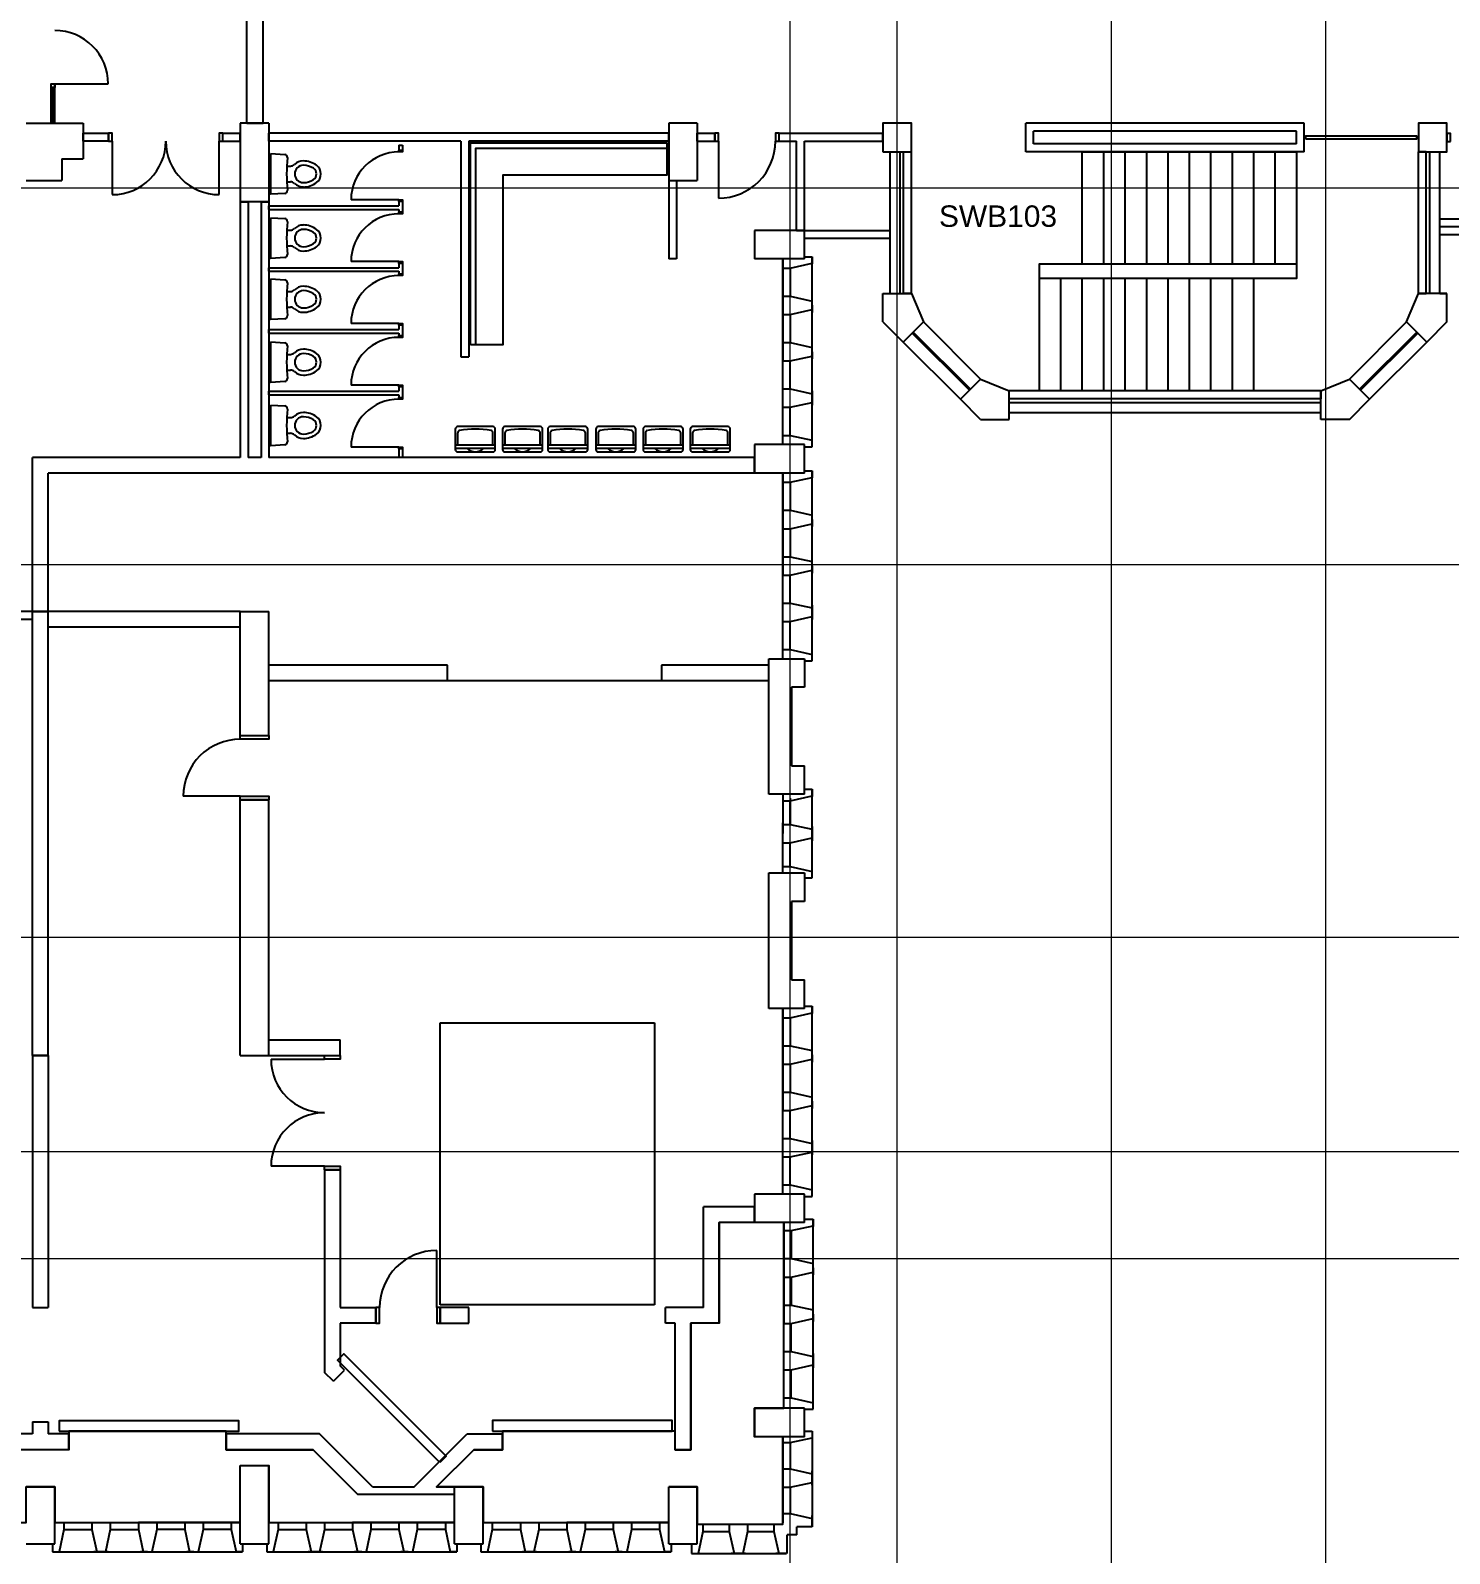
# Model space of a CAD drawing. Header units: millimetres. Extents: x -50633 to 80232, y -16408 to 66926.
# Drawn here: x 12328 to 32203, y -10059 to 11276 of the extents above; entities that cross this region are included whole.
import ezdxf

# ---------------------------------------------------------------- set-up
doc = ezdxf.new("R2010")
doc.units = ezdxf.units.MM
for name, color, linetype in [('BL', 8, 'Continuous'), ('Boundaries_and_building_grids', 140, 'Continuous'), ('DR', 8, 'Continuous'), ('RM', 4, 'Continuous'), ('SHOPFITTING', 4, 'Continuous'), ('TEXT', 2, 'Continuous'), ('WA_EXT', 7, 'Continuous'), ('WN', 4, 'Continuous')]:
    doc.layers.add(name, color=color, linetype=linetype)
doc.styles.add('arial', font='arial.ttf')

msp = doc.modelspace()

# ---------------------------------------------------------------- linework, layer by layer
at = {"layer": 'BL', "linetype": 'Continuous'}
for p, q in [((27357, 9576), (27357, 8001)), ((27657, 9576), (27657, 8001)), ((27957, 9576), (27957, 8001)), ((28257, 9576), (28257, 8001)), ((28557, 9576), (28557, 8001)), ((28857, 9576), (28857, 8001)), ((29157, 9576), (29157, 8001)), ((29457, 9576), (29457, 8001)), ((29757, 9576), (29757, 8001)), ((26457, 7801), (26457, 6226)), ((26757, 6226), (26757, 7801)), ((27057, 6226), (27057, 7801)), ((27357, 7801), (27357, 6226)), ((27657, 7801), (27657, 6226)), ((27957, 7801), (27957, 6226)), ((28257, 7801), (28257, 6226)), ((28557, 7801), (28557, 6226)), ((28857, 7801), (28857, 6226)), ((29157, 7801), (29157, 6226)), ((29457, 7801), (29457, 6226)), ((29457, 6226), (26457, 6226))]:
    msp.add_line(p, q, dxfattribs=at)
for points in [[(30192, 9751), (30192, 9801), (31742, 9801), (31742, 9751), (30192, 9751)], [(27057, 9576), (30057, 9576), (30057, 8001), (27057, 8001), (27057, 9576)], [(30057, 8001), (30057, 7801), (26457, 7801)], [(27057, 8001), (26457, 8001), (26457, 7801)]]:
    msp.add_lwpolyline(points, dxfattribs=at)
at = {"layer": 'Boundaries_and_building_grids', "color": 3, "linetype": 'Continuous', "lineweight": 0}
for p, direction in [((22968, 2284), (0, 1)), ((24468, 13773), (0, 1)), ((27468, 19213), (0, 1)), ((30468, 13773), (0, 1)), ((71168, 9073), (1, 0)), ((48001, 3797), (1, 0)), ((71168, -1427), (1, 0)), ((71168, -4427), (1, 0)), ((74165, -5927), (1, 0))]:
    msp.add_xline(p, direction, dxfattribs=at)
at = {"layer": 'DR', "linetype": 'Continuous'}
for p, q in [((12667, 10526), (13417, 10526)), ((13473, 9726), (13473, 8976)), ((14973, 8976), (14973, 9726)), ((21962, 9726), (21962, 8926)), ((17488, 8904), (16818, 8904)), ((17488, 8038), (16818, 8038)), ((17488, 7172), (16818, 7172)), ((17488, 6307), (16818, 6307)), ((17488, 5441), (16818, 5441)), ((15267, 548), (14467, 548)), ((15697, -3134), (16447, -3134)), ((16447, -4634), (15697, -4634)), ((18017, -6614), (18017, -5814))]:
    msp.add_line(p, q, dxfattribs=at)
for points in [[(12617, 10476), (12617, 10526), (12667, 10526), (12667, 10476), (12617, 10476)], [(13473, 9726), (13473, 9836), (13423, 9836), (13423, 9726), (13473, 9726)], [(15023, 9726), (15023, 9836), (14973, 9836), (14973, 9726), (15023, 9726)], [(21912, 9726), (21962, 9726), (21962, 9836), (21912, 9836), (21912, 9726)], [(22762, 9726), (22812, 9726), (22812, 9836), (22762, 9836), (22762, 9726)], [(32217, 9721), (32217, 9831), (32167, 9831), (32167, 9721), (32217, 9721)], [(17488, 9599), (17538, 9599), (17538, 9574), (17488, 9574), (17488, 9599)], [(17488, 8904), (17538, 8904), (17538, 8879), (17488, 8879), (17488, 8904)], [(17488, 8733), (17538, 8733), (17538, 8708), (17488, 8708), (17488, 8733)], [(17488, 8038), (17538, 8038), (17538, 8013), (17488, 8013), (17488, 8038)], [(17488, 7867), (17538, 7867), (17538, 7842), (17488, 7842), (17488, 7867)], [(17488, 7172), (17538, 7172), (17538, 7147), (17488, 7147), (17488, 7172)], [(17488, 7002), (17538, 7002), (17538, 6977), (17488, 6977), (17488, 7002)], [(17488, 6307), (17538, 6307), (17538, 6282), (17488, 6282), (17488, 6307)], [(17488, 6136), (17538, 6136), (17538, 6111), (17488, 6111), (17488, 6136)], [(17488, 5441), (17538, 5441), (17538, 5416), (17488, 5416), (17488, 5441)], [(15267, 1348), (15267, 1398), (15667, 1398), (15667, 1348), (15267, 1348)], [(15267, 498), (15267, 548), (15667, 548), (15667, 498), (15267, 498)], [(16447, -3084), (16667, -3084), (16667, -3134), (16447, -3134), (16447, -3084)], [(16447, -4634), (16667, -4634), (16667, -4684), (16447, -4684), (16447, -4634)], [(17217, -6614), (17167, -6614), (17167, -6834), (17217, -6834), (17217, -6614)], [(18067, -6614), (18017, -6614), (18017, -6834), (18067, -6834), (18067, -6614)]]:
    msp.add_lwpolyline(points, dxfattribs=at)
for centre, radius, start, end in [((12667, 10526), 750, 0, 90), ((13473, 9726), 750, 270, 0), ((14973, 9726), 750, 180, 270), ((21962, 9726), 800, 270, 0), ((17488, 8904), 670, 90, 180), ((17488, 8038), 670, 90, 180), ((17488, 7172), 670, 90, 180), ((17488, 6307), 670, 90, 180), ((17488, 5441), 670, 90, 180), ((15267, 548), 800, 90, 180), ((16447, -3134), 750, 180, 270), ((16447, -4634), 750, 90, 180), ((18017, -6614), 800, 90, 180)]:
    msp.add_arc(centre, radius, start, end, dxfattribs=at)
at = {"layer": 'RM'}
for points in [[(21267, -9124), (21667, -9124), (21667, -9649), (22867, -9649), (22867, -8424), (22467, -8424), (22467, -8024), (22881, -8024), (22881, -5424), (22817, -5424), (21972, -5424), (21972, -6834), (21577, -6834), (21577, -8604), (21357, -8604), (21357, -8344), (18939, -8344), (18939, -8604), (18536, -8604), (18016, -9124), (18267, -9124), (18667, -9124), (18667, -9624), (21267, -9624)], [(15267, -8824), (15667, -8824), (15667, -9624), (15691, -9624), (18267, -9624), (18267, -9234), (16915, -9234), (16285, -8604), (15067, -8604), (15067, -8346), (12867, -8346), (12867, -8604), (11655, -8604), (11022, -8970), (11022, -9234), (9667, -9234), (9667, -9624), (12267, -9624), (12267, -9124), (12667, -9124), (12667, -9624), (15267, -9624)]]:
    msp.add_lwpolyline(points, close=True, dxfattribs=at)
at = {"layer": 'SHOPFITTING', "linetype": 'Continuous'}
for p, q in [((15695, 9551), (15889, 9538)), ((15918, 9376), (15969, 9376)), ((15918, 9156), (15969, 9156)), ((15695, 8653), (15889, 8641)), ((15918, 8478), (15969, 8478)), ((15918, 8258), (15969, 8258)), ((15695, 7795), (15889, 7783)), ((15918, 7620), (15969, 7620)), ((15918, 7400), (15969, 7400)), ((15695, 6914), (15889, 6902)), ((15918, 6739), (15969, 6739)), ((15918, 6519), (15969, 6519)), ((15695, 6028), (15889, 6016)), ((15918, 5853), (15969, 5853)), ((15918, 5633), (15969, 5633)), ((18278, 5693), (18278, 5405)), ((18805, 5726), (18311, 5726)), ((18311, 5639), (18311, 5471)), ((18805, 5471), (18805, 5639)), ((18838, 5405), (18838, 5693)), ((18939, 5693), (18939, 5405)), ((19467, 5726), (18972, 5726)), ((18972, 5639), (18972, 5471)), ((19467, 5471), (19467, 5639)), ((19499, 5405), (19499, 5693)), ((19573, 5693), (19573, 5405)), ((20100, 5726), (19606, 5726)), ((19606, 5639), (19606, 5471)), ((20100, 5471), (20100, 5639)), ((20133, 5405), (20133, 5693)), ((20246, 5693), (20246, 5405)), ((20773, 5726), (20279, 5726)), ((20279, 5639), (20279, 5471)), ((20773, 5471), (20773, 5639)), ((20806, 5405), (20806, 5693)), ((20908, 5693), (20908, 5405)), ((21435, 5726), (20941, 5726)), ((20941, 5639), (20941, 5471)), ((21435, 5471), (21435, 5639)), ((21468, 5405), (21468, 5693)), ((21569, 5693), (21569, 5405)), ((22096, 5726), (21602, 5726)), ((21602, 5639), (21602, 5471)), ((22096, 5471), (22096, 5639)), ((22129, 5405), (22129, 5693)), ((18278, 5471), (18838, 5471)), ((18838, 5422), (18278, 5422)), ((18311, 5372), (18805, 5372)), ((18939, 5471), (19499, 5471)), ((19499, 5422), (18939, 5422)), ((18972, 5372), (19467, 5372)), ((19573, 5471), (20133, 5471)), ((20133, 5422), (19573, 5422)), ((19606, 5372), (20100, 5372)), ((20246, 5471), (20806, 5471)), ((20806, 5422), (20246, 5422)), ((20279, 5372), (20773, 5372)), ((20908, 5471), (21468, 5471)), ((21468, 5422), (20908, 5422)), ((20941, 5372), (21435, 5372)), ((21569, 5471), (22129, 5471)), ((22129, 5422), (21569, 5422)), ((21602, 5372), (22096, 5372))]:
    msp.add_line(p, q, dxfattribs=at)
for points in [[(18492, 6870), (18492, 9701), (21242, 9701), (21242, 9251), (18942, 9251), (18942, 6870), (18492, 6870)], [(18567, 6870), (18567, 9626), (21242, 9626)], [(15889, 8993), (15695, 8981), (15695, 9551)], [(15889, 8096), (15695, 8083), (15695, 8653)], [(15889, 7237), (15695, 7225), (15695, 7795)], [(15889, 6357), (15695, 6344), (15695, 6914)], [(15889, 5470), (15695, 5458), (15695, 6028)]]:
    msp.add_lwpolyline(points, dxfattribs=at)
for centre, radius, start, end in [((15886, 9498), 40, 354.6137, 86.3469), ((18353, 9266), 2437, 174.6098, 185.3901), ((15969, 9456), 80, 270, 313.6287), ((16150, 9266), 182, 90, 133.6303), ((16150, 9139), 309, 53.3733, 90), ((16150, 9266), 121, 90, 270), ((16150, 9129), 258, 56.6706, 90), ((16150, 9402), 258, 270, 303.3294), ((16240, 9266), 94.1, 0, 56.672), ((16240, 9266), 94.1, 303.3297, 0), ((16244, 9266), 151, 0, 53.3728), ((16244, 9266), 151, 306.6272, 0), ((15886, 9033), 40, 273.6536, 5.3933), ((15969, 9076), 80, 46.3713, 90), ((16150, 9266), 182, 226.3697, 270), ((16150, 9392), 309, 270, 306.6267), ((15886, 8601), 40, 354.6137, 86.3469), ((18353, 8368), 2437, 174.6098, 185.3901), ((16150, 8368), 182, 90, 133.6303), ((16150, 8242), 309, 53.3733, 90), ((15969, 8558), 80, 270, 313.6287), ((16150, 8368), 121, 90, 270), ((16150, 8232), 258, 56.6706, 90), ((16240, 8368), 94.1, 0, 56.672), ((16240, 8368), 94.1, 303.3297, 0), ((16244, 8368), 151, 0, 53.3728), ((16244, 8368), 151, 306.6272, 0), ((15886, 8136), 40, 273.6536, 5.3933), ((15969, 8178), 80, 46.3713, 90), ((16150, 8368), 182, 226.3697, 270), ((16150, 8505), 258, 270, 303.3294), ((16150, 8495), 309, 270, 306.6267), ((15886, 7743), 40, 354.6067, 86.3464), ((18353, 7510), 2437, 174.6099, 185.3902), ((16150, 7510), 182, 90, 133.6303), ((16150, 7383), 309, 53.3733, 90), ((15969, 7700), 80, 270, 313.6287), ((16150, 7510), 121, 90, 270), ((16150, 7373), 258, 56.6706, 90), ((16240, 7510), 94.1, 0, 56.6703), ((16240, 7510), 94.1, 303.328, 0), ((16244, 7510), 151, 0, 53.3728), ((16244, 7510), 151, 306.6261, 0), ((15886, 7277), 40, 273.6531, 5.3863), ((15969, 7320), 80, 46.3713, 90), ((16150, 7510), 182, 226.3697, 270), ((16150, 7647), 258, 270, 303.3294), ((16150, 7637), 309, 270, 306.6267), ((15886, 6862), 40, 354.6137, 86.3469), ((18353, 6629), 2437, 174.6098, 185.3901), ((15969, 6819), 80, 270, 313.6287), ((16150, 6629), 182, 90, 133.6303), ((16150, 6629), 121, 90, 270), ((16150, 6503), 309, 53.3733, 90), ((16150, 6493), 258, 56.6706, 90), ((16240, 6629), 94.1, 0, 56.672), ((16240, 6629), 94.1, 303.3297, 0), ((16244, 6629), 151, 0, 53.3728), ((16244, 6629), 151, 306.6272, 0), ((15969, 6439), 80, 46.3713, 90), ((16150, 6629), 182, 226.3697, 270), ((16150, 6766), 258, 270, 303.3294), ((16150, 6756), 309, 270, 306.6267), ((15886, 6397), 40, 273.6536, 5.3933), ((15886, 5976), 40, 354.6067, 86.3464), ((18353, 5743), 2437, 174.6099, 185.3902), ((15969, 5933), 80, 270, 313.6287), ((16150, 5743), 182, 90, 133.6303), ((16150, 5743), 121, 90, 270), ((16150, 5616), 309, 53.3733, 90), ((16150, 5606), 258, 56.6706, 90), ((16240, 5743), 94.1, 0, 56.6703), ((16244, 5743), 151, 0, 53.3728), ((15969, 5553), 80, 46.3725, 90), ((16150, 5743), 182, 226.3697, 270), ((16150, 5880), 258, 270, 303.3291), ((16150, 5870), 309, 270, 306.6269), ((16240, 5743), 94.1, 303.3272, 0), ((16244, 5743), 151, 306.6261, 0), ((18311, 5693), 32.9, 90, 180), ((18344, 5639), 32.9, 100.8411, 180), ((18558, 4521), 1171, 79.1582, 100.8419), ((18772, 5639), 32.9, 0, 79.1589), ((18805, 5693), 32.9, 0, 90), ((18972, 5693), 32.9, 90, 180), ((19005, 5639), 32.9, 100.8411, 180), ((19219, 4521), 1171, 79.1582, 100.8419), ((19434, 5639), 32.9, 0, 79.1589), ((19467, 5693), 32.9, 0, 90), ((19606, 5693), 32.9, 90, 180), ((19639, 5639), 32.9, 100.8411, 180), ((19853, 4521), 1171, 79.1582, 100.8419), ((20067, 5639), 32.9, 0, 79.1589), ((20100, 5693), 32.9, 0, 90), ((20279, 5693), 32.9, 90, 180), ((20312, 5639), 32.9, 100.8411, 180), ((20526, 4521), 1171, 79.1582, 100.8419), ((20740, 5639), 32.9, 0, 79.1589), ((20773, 5693), 32.9, 0, 90), ((20941, 5693), 32.9, 90, 180), ((20973, 5639), 32.9, 100.8411, 180), ((21188, 4521), 1171, 79.1582, 100.842), ((21402, 5639), 32.9, 0, 79.1589), ((21435, 5693), 32.9, 0, 90), ((21602, 5693), 32.9, 90, 180), ((21635, 5639), 32.9, 100.8411, 180), ((21849, 4521), 1171, 79.1582, 100.8419), ((22063, 5639), 32.9, 0, 79.1589), ((22096, 5693), 32.9, 0, 90), ((15886, 5510), 40, 273.6531, 5.3863), ((18311, 5405), 32.9, 180, 270), ((18558, 5532), 159, 223.6033, 316.3967), ((18805, 5405), 32.9, 270, 0), ((18972, 5405), 32.9, 180, 270), ((19219, 5532), 159, 223.6033, 316.3967), ((19467, 5405), 32.9, 270, 0), ((19606, 5405), 32.9, 180, 270), ((19853, 5532), 159, 223.6033, 316.3967), ((20100, 5405), 32.9, 270, 0), ((20279, 5405), 32.9, 180, 270), ((20526, 5532), 159, 223.6036, 316.3967), ((20773, 5405), 32.9, 270, 0), ((20941, 5405), 32.9, 180, 270), ((21188, 5532), 159, 223.6033, 316.3967), ((21435, 5405), 32.9, 270, 0), ((21602, 5405), 32.9, 180, 270), ((21849, 5532), 159, 223.6036, 316.3967), ((22096, 5405), 32.9, 270, 0)]:
    msp.add_arc(centre, radius, start, end, dxfattribs=at)
at = {"layer": 'WA_EXT', "linetype": 'Continuous'}
for p, q in [((15587, 9976), (15587, 12941)), ((15357, 9976), (15357, 12721)), ((12267, 9976), (13067, 9976)), ((13067, 9976), (13067, 9476)), ((13067, 9836), (13423, 9836)), ((13067, 9726), (13067, 9836)), ((13423, 9726), (13423, 9836)), ((15023, 9836), (15267, 9836)), ((15023, 9726), (15023, 9836)), ((15267, 9976), (15267, 8876)), ((15667, 9976), (15267, 9976)), ((15267, 9726), (15267, 9836)), ((15357, 9976), (15587, 9976)), ((15667, 9976), (15667, 8876)), ((21267, 9836), (15667, 9836)), ((15667, 9726), (15667, 9836)), ((21267, 9976), (21267, 9176)), ((21667, 9976), (21267, 9976)), ((21267, 9726), (21267, 9836)), ((21667, 9976), (21667, 9176)), ((21667, 9836), (21912, 9836)), ((21667, 9726), (21667, 9836)), ((21912, 9726), (21912, 9836)), ((22812, 9726), (22812, 9836)), ((22812, 9836), (24267, 9836)), ((24267, 9726), (24267, 9836)), ((26267, 9576), (26267, 9976)), ((30167, 9976), (26267, 9976)), ((30057, 9866), (26377, 9866)), ((26377, 9686), (26377, 9866)), ((30057, 9686), (30057, 9866)), ((30167, 9576), (30167, 9976)), ((13423, 9726), (13067, 9726)), ((15023, 9726), (15267, 9726)), ((18357, 9726), (15667, 9726)), ((17488, 9671), (17488, 9599)), ((17488, 9671), (17538, 9671)), ((17538, 9671), (17538, 9599)), ((18357, 9726), (18357, 6705)), ((21267, 9726), (18467, 9726)), ((18467, 9726), (18467, 6705)), ((21667, 9726), (21912, 9726)), ((22812, 9726), (23057, 9726)), ((23057, 8476), (23057, 9726)), ((23167, 8366), (23167, 9726)), ((23167, 9726), (24267, 9726)), ((30057, 9686), (26377, 9686)), ((12767, 9476), (13067, 9476)), ((12767, 9476), (12767, 9176)), ((17488, 9599), (17538, 9599)), ((24367, 7593), (24367, 9576)), ((24507, 7593), (24507, 9576)), ((24557, 7593), (24557, 9576)), ((24557, 9576), (24667, 9576)), ((24667, 7593), (24667, 9576)), ((30167, 9576), (26267, 9576)), ((31877, 9576), (31767, 9576)), ((31767, 7593), (31767, 9576)), ((31877, 7593), (31877, 9576)), ((31927, 7593), (31927, 9576)), ((32067, 7593), (32067, 9576)), ((12267, 9176), (12767, 9176)), ((21267, 9176), (21667, 9176)), ((21267, 9176), (21267, 8076)), ((21267, 9176), (21377, 9176)), ((21377, 9176), (21377, 8076)), ((15667, 8876), (15267, 8876)), ((15267, 8876), (15377, 8876)), ((15267, 8876), (15267, 5296)), ((15377, 8876), (15377, 5296)), ((15557, 8876), (15667, 8876)), ((15557, 8876), (15557, 5296)), ((15667, 8876), (15667, 5296)), ((15667, 8819), (17488, 8819)), ((15667, 8769), (15667, 8819)), ((15667, 8769), (17488, 8769)), ((17538, 8879), (17488, 8879)), ((17488, 8879), (17488, 8819)), ((17488, 8879), (17488, 8819)), ((17488, 8769), (17488, 8733)), ((17538, 8879), (17538, 8769)), ((17538, 8879), (17538, 8733)), ((17488, 8733), (17538, 8733)), ((32067, 8639), (33857, 8639)), ((32067, 8419), (32067, 8639)), ((22467, 8476), (22467, 8076)), ((23167, 8476), (22467, 8476)), ((23057, 8476), (24367, 8476)), ((23167, 8076), (23167, 8476)), ((23167, 8366), (24367, 8366)), ((24367, 8366), (24367, 8476)), ((32067, 8529), (33857, 8529)), ((32067, 8419), (33067, 8419)), ((15667, 7953), (17488, 7953)), ((15667, 7903), (15667, 7953)), ((15667, 7903), (17488, 7903)), ((17488, 8013), (17488, 7953)), ((17538, 8013), (17488, 8013)), ((17488, 8013), (17488, 7953)), ((17488, 7903), (17488, 7867)), ((17538, 8013), (17538, 7903)), ((17538, 8013), (17538, 7867)), ((21377, 8076), (21267, 8076)), ((23167, 8076), (22467, 8076)), ((17488, 7867), (17538, 7867)), ((24267, 7193), (24267, 7593)), ((24267, 7593), (24667, 7593)), ((24667, 7593), (24557, 7593)), ((24667, 7593), (24833, 7193)), ((31602, 7193), (31767, 7593)), ((32167, 7593), (31767, 7593)), ((31767, 7593), (31877, 7593)), ((32067, 7593), (32167, 7593)), ((32167, 7193), (32167, 7593)), ((15667, 7037), (15667, 7087)), ((15667, 7087), (17488, 7087)), ((17488, 7147), (17488, 7087)), ((17488, 7147), (17488, 7087)), ((17538, 7147), (17488, 7147)), ((17538, 7147), (17538, 7002)), ((17538, 7147), (17538, 7037)), ((24267, 7193), (24550, 6910)), ((24550, 6910), (24833, 7193)), ((31884, 6910), (31602, 7193)), ((32167, 7193), (31884, 6910)), ((15667, 7037), (17488, 7037)), ((17488, 7037), (17488, 7002)), ((17488, 7002), (17538, 7002)), ((18357, 6705), (18467, 6705)), ((15667, 6222), (17488, 6222)), ((15667, 6172), (15667, 6222)), ((17488, 6282), (17488, 6222)), ((17488, 6282), (17488, 6222)), ((17538, 6282), (17488, 6282)), ((17538, 6282), (17538, 6172)), ((17538, 6282), (17538, 6136)), ((25352, 6109), (25634, 6391)), ((25634, 6391), (26034, 6226)), ((26034, 5826), (26034, 6226)), ((26034, 6116), (26034, 6226)), ((30400, 6226), (26034, 6226)), ((30400, 6226), (30800, 6391)), ((30400, 5826), (30400, 6226)), ((30400, 6226), (30400, 6116)), ((31083, 6109), (30800, 6391)), ((15667, 6172), (17488, 6172)), ((17488, 6172), (17488, 6136)), ((17488, 6136), (17538, 6136)), ((25634, 5826), (25352, 6109)), ((30400, 6116), (26034, 6116)), ((26034, 6066), (30400, 6066)), ((30800, 5826), (31083, 6109)), ((25634, 5826), (26034, 5826)), ((26034, 5926), (30400, 5926)), ((30800, 5826), (30400, 5826)), ((17488, 5416), (17488, 5296)), ((17488, 5416), (17488, 5356)), ((17538, 5416), (17488, 5416)), ((17538, 5416), (17538, 5296)), ((17538, 5416), (17538, 5306)), ((22467, 5476), (22467, 5076)), ((23167, 5476), (22467, 5476)), ((23167, 5076), (23167, 5476)), ((12357, 3026), (12357, 5296)), ((15267, 5296), (12357, 5296)), ((15557, 5296), (15377, 5296)), ((22467, 5296), (15667, 5296)), ((17538, 5296), (17488, 5296)), ((22467, 5076), (22467, 5296)), ((12577, 2916), (12577, 5076)), ((22467, 5076), (12577, 5076)), ((23167, 5076), (22467, 5076)), ((12577, 3136), (9667, 3136)), ((12357, 3026), (9667, 3026)), ((12357, 3136), (12577, 3136)), ((12357, -3084), (12357, 3136)), ((15267, 3136), (12577, 3136)), ((12577, -3084), (12577, 3136)), ((15267, 2916), (15267, 3136)), ((15267, 3136), (15667, 3136)), ((15267, 1398), (15267, 3136)), ((15667, 1398), (15667, 3136)), ((15267, 2916), (12577, 2916)), ((18167, 2386), (15667, 2386)), ((15667, 2166), (15667, 2386)), ((18167, 2166), (18167, 2386)), ((22667, 2386), (21167, 2386)), ((21167, 2386), (21167, 2166)), ((22667, 576), (22667, 2476)), ((22667, 2476), (23167, 2476)), ((22667, 2166), (22667, 2386)), ((23167, 2476), (23167, 2076)), ((18167, 2166), (15667, 2166)), ((21167, 2166), (18167, 2166)), ((22667, 2166), (21167, 2166)), ((22987, 2076), (22987, 976)), ((23167, 2076), (22987, 2076)), ((15267, 1398), (15667, 1398)), ((22987, 976), (23167, 976)), ((23167, 576), (23167, 976)), ((15267, -3084), (15267, 498)), ((15267, 498), (15667, 498)), ((15667, -3084), (15667, 498)), ((23167, 576), (22667, 576)), ((22667, -2424), (22667, -524)), ((22667, -524), (23167, -524)), ((23167, -524), (23167, -924)), ((23167, -924), (22987, -924)), ((22987, -924), (22987, -2024)), ((22987, -2024), (23167, -2024)), ((23167, -2424), (23167, -2024)), ((23167, -2424), (22667, -2424)), ((18067, -2624), (21067, -2624)), ((18067, -6574), (18067, -2624)), ((21067, -2624), (21067, -6574)), ((15667, -3084), (15667, -2864)), ((15667, -2864), (16667, -2864)), ((16667, -3084), (16667, -2864)), ((12357, -3084), (12577, -3084)), ((12357, -3084), (12357, -6614)), ((12577, -3084), (12357, -3084)), ((12577, -3084), (12577, -6614)), ((15267, -3084), (15667, -3084)), ((15667, -3084), (16667, -3084)), ((16447, -4684), (16447, -7522)), ((16447, -4684), (16667, -4684)), ((16667, -4684), (16667, -6614)), ((23167, -5024), (22467, -5024)), ((22467, -5024), (22467, -5424)), ((23167, -5424), (23167, -5024)), ((22467, -5204), (21752, -5204)), ((21752, -6614), (21752, -5204)), ((22467, -5424), (22467, -5204)), ((22467, -5424), (21972, -5424)), ((21972, -6834), (21972, -5424)), ((23167, -5424), (22467, -5424)), ((12357, -6614), (12577, -6614)), ((21067, -6574), (18067, -6574)), ((16667, -6614), (17167, -6614)), ((17167, -6834), (17167, -6614)), ((18067, -6614), (18067, -6834)), ((18467, -6614), (18067, -6614)), ((18467, -6834), (18467, -6614)), ((21752, -6614), (21223, -6614)), ((21223, -6834), (21223, -6614)), ((16667, -6834), (16667, -7431)), ((17167, -6834), (16667, -6834)), ((18067, -6834), (18467, -6834)), ((21357, -6834), (21223, -6834)), ((21357, -8604), (21357, -6834)), ((21577, -8604), (21577, -6834)), ((21972, -6834), (21577, -6834)), ((16727, -7491), (16667, -7431)), ((16572, -7646), (16447, -7522)), ((16572, -7646), (16727, -7491)), ((22467, -8024), (22467, -8424)), ((23167, -8024), (22467, -8024)), ((23167, -8424), (23167, -8024)), ((12357, -8214), (12357, -8384)), ((12357, -8214), (12577, -8214)), ((12577, -8214), (12577, -8384)), ((12357, -8384), (11596, -8384)), ((12867, -8384), (12577, -8384)), ((12867, -8604), (12867, -8384)), ((15067, -8384), (15067, -8604)), ((16377, -8384), (15067, -8384)), ((17117, -9124), (16377, -8384)), ((17704, -9124), (18444, -8384)), ((18444, -8384), (18939, -8384)), ((18939, -8604), (18939, -8384)), ((23167, -8424), (22467, -8424)), ((12867, -8604), (11655, -8604)), ((15067, -8604), (16285, -8604)), ((16915, -9234), (16285, -8604)), ((18016, -9124), (18536, -8604)), ((18536, -8604), (18939, -8604)), ((21357, -8604), (21577, -8604)), ((15267, -9924), (15267, -8824)), ((15267, -8824), (15667, -8824)), ((15667, -9924), (15667, -8824)), ((12667, -9124), (12267, -9124)), ((12667, -9924), (12667, -9124)), ((17117, -9124), (17704, -9124)), ((18267, -9124), (18016, -9124)), ((18267, -9924), (18267, -9124)), ((18667, -9124), (18267, -9124)), ((18267, -9234), (18267, -9124)), ((18667, -9924), (18667, -9124)), ((21267, -9924), (21267, -9124)), ((21667, -9124), (21267, -9124)), ((21667, -9924), (21667, -9124)), ((18267, -9234), (16915, -9234)), ((12267, -9924), (12667, -9924)), ((15267, -9924), (15667, -9924)), ((18267, -9924), (18667, -9924)), ((21267, -9924), (21667, -9924))]:
    msp.add_line(p, q, dxfattribs=at)
for points in [[(24267, 9576), (24667, 9576), (24667, 9976), (24267, 9976), (24267, 9576)], [(31767, 9576), (32167, 9576), (32167, 9976), (31767, 9976), (31767, 9576)], [(18060, -8784), (16628, -7352), (16719, -7262), (18150, -8694), (18060, -8784)], [(12728, -8346), (15244, -8346), (15244, -8198), (12728, -8198), (12728, -8346)], [(18798, -8344), (21314, -8344), (21314, -8196), (18798, -8196), (18798, -8344)]]:
    msp.add_lwpolyline(points, dxfattribs=at)
at = {"layer": 'WN', "linetype": 'Continuous'}
for p, q in [((12617, 9976), (12617, 10476)), ((12642, 9976), (12642, 10476)), ((12667, 9976), (12667, 10526)), ((22867, 6776), (22867, 8076)), ((22867, 8076), (22867, 7947)), ((22867, 8076), (22867, 6776)), ((22867, 7947), (22967, 7947)), ((22967, 7947), (23277, 8015)), ((22967, 7947), (22967, 7554)), ((23167, 8107), (23277, 8107)), ((23277, 5536), (23277, 8107)), ((23277, 8107), (23277, 8007)), ((22867, 7554), (22867, 7297)), ((22867, 7554), (22967, 7554)), ((22967, 7554), (23277, 7486)), ((23277, 7326), (23277, 7526)), ((22867, 7297), (22967, 7297)), ((22967, 7297), (23277, 7365)), ((22967, 7297), (22967, 6904)), ((23277, 7426), (23277, 7326)), ((24691, 7051), (25493, 6250)), ((31743, 7051), (30941, 6250)), ((22867, 6904), (22967, 6904)), ((22867, 6904), (22967, 6904)), ((22867, 6904), (22867, 6647)), ((22867, 6647), (22867, 6904)), ((22967, 6904), (23277, 6836)), ((22967, 6904), (23277, 6836)), ((23277, 6776), (23277, 6876)), ((23277, 6776), (23277, 6876)), ((25479, 6236), (24677, 7037)), ((30956, 6236), (31757, 7037)), ((22867, 5476), (22867, 6776)), ((22867, 6647), (22967, 6647)), ((22867, 6647), (22967, 6647)), ((22967, 6647), (23277, 6715)), ((22967, 6647), (23277, 6715)), ((22967, 6254), (22967, 6647)), ((23277, 6776), (23277, 6676)), ((23277, 6776), (23277, 6676)), ((22867, 5997), (22867, 6254)), ((22867, 6254), (22967, 6254)), ((22967, 6254), (23277, 6186)), ((23277, 6126), (23277, 6226)), ((23277, 6226), (23277, 6026)), ((25507, 6264), (25634, 6391)), ((30927, 6264), (30800, 6391)), ((22867, 5997), (22967, 5997)), ((22967, 5997), (23277, 6065)), ((22967, 5604), (22967, 5997)), ((22867, 5476), (22867, 5604)), ((22867, 5604), (22967, 5604)), ((22967, 5604), (23277, 5536)), ((23167, 5444), (23277, 5444)), ((23277, 5444), (23277, 5544)), ((22867, 5076), (22867, 4947)), ((22867, 3776), (22867, 5076)), ((22867, 5076), (22867, 3776)), ((22867, 4947), (22967, 4947)), ((22967, 4947), (23277, 5015)), ((22967, 4947), (22967, 4554)), ((23167, 5107), (23277, 5107)), ((23277, 2536), (23277, 5107)), ((23277, 5107), (23277, 5007)), ((22867, 4554), (22967, 4554)), ((22867, 4554), (22867, 4297)), ((22967, 4554), (23277, 4486)), ((23277, 4326), (23277, 4526)), ((22867, 4297), (22967, 4297)), ((22967, 4297), (23277, 4365)), ((22967, 4297), (22967, 3904)), ((23277, 4426), (23277, 4326)), ((22867, 3904), (22867, 3647)), ((22867, 3904), (22967, 3904)), ((22867, 3647), (22867, 3904)), ((22867, 3904), (22967, 3904)), ((22967, 3904), (23277, 3836)), ((22967, 3904), (23277, 3836)), ((23277, 3776), (23277, 3876)), ((23277, 3776), (23277, 3876)), ((22867, 2476), (22867, 3776)), ((22867, 3647), (22967, 3647)), ((22867, 3647), (22967, 3647)), ((22967, 3647), (23277, 3715)), ((22967, 3647), (23277, 3715)), ((22967, 3254), (22967, 3647)), ((23277, 3776), (23277, 3676)), ((23277, 3776), (23277, 3676)), ((22867, 2997), (22867, 3254)), ((22867, 3254), (22967, 3254)), ((22967, 3254), (23277, 3186)), ((23277, 3126), (23277, 3226)), ((23277, 3226), (23277, 3026)), ((22867, 2997), (22967, 2997)), ((22967, 2997), (23277, 3065)), ((22967, 2604), (22967, 2997)), ((22867, 2476), (22867, 2604)), ((22867, 2604), (22967, 2604)), ((22967, 2604), (23277, 2536)), ((23167, 2444), (23277, 2444)), ((23277, 2444), (23277, 2544)), ((23167, 647), (23277, 647)), ((23277, -595), (23277, 647)), ((23277, 647), (23277, 547)), ((22867, 576), (22867, 26)), ((22867, 487), (22967, 487)), ((22967, 487), (23277, 555)), ((22967, 522), (22967, 154)), ((22967, 154), (22967, 487)), ((22867, 26), (22867, 176)), ((22867, 26), (22867, 154)), ((22867, 154), (22967, 154)), ((22867, -524), (22867, 26)), ((22967, 154), (23277, 86)), ((23277, 26), (23277, 126)), ((23277, 126), (23277, -74)), ((22867, -103), (22967, -103)), ((22967, -103), (23277, -35)), ((22967, -435), (22967, -103)), ((22867, -435), (22967, -435)), ((22967, -435), (23277, -504)), ((23167, -595), (23277, -595)), ((23277, -595), (23277, -495)), ((22867, -2424), (22867, -3724)), ((22867, -3724), (22867, -2424)), ((22867, -2424), (22867, -2553)), ((22867, -2553), (22967, -2553)), ((22967, -2553), (23277, -2485)), ((22967, -2553), (22967, -2946)), ((23167, -2393), (23277, -2393)), ((23277, -2393), (23277, -2493)), ((23277, -4964), (23277, -2393)), ((22867, -2946), (22867, -3203)), ((22867, -2946), (22967, -2946)), ((22967, -2946), (23277, -3014)), ((23277, -3174), (23277, -2974)), ((22967, -3203), (23277, -3135)), ((23277, -3074), (23277, -3174)), ((22867, -3203), (22967, -3203)), ((22967, -3203), (22967, -3596)), ((22867, -3596), (22967, -3596)), ((22867, -3596), (22867, -3853)), ((22867, -3853), (22867, -3596)), ((22867, -3596), (22967, -3596)), ((22967, -3596), (23277, -3664)), ((22967, -3596), (23277, -3664)), ((23277, -3724), (23277, -3624)), ((23277, -3724), (23277, -3624)), ((22867, -5024), (22867, -3724)), ((22967, -3853), (23277, -3785)), ((22967, -3853), (23277, -3785)), ((23277, -3724), (23277, -3824)), ((23277, -3724), (23277, -3824)), ((22867, -3853), (22967, -3853)), ((22867, -3853), (22967, -3853)), ((22967, -4246), (22967, -3853)), ((22867, -4503), (22867, -4246)), ((22867, -4246), (22967, -4246)), ((22967, -4246), (23277, -4314)), ((22967, -4503), (23277, -4435)), ((23277, -4274), (23277, -4474)), ((23277, -4374), (23277, -4274)), ((22867, -4503), (22967, -4503)), ((22967, -4896), (22967, -4503)), ((22867, -5024), (22867, -4896)), ((22867, -4896), (22967, -4896)), ((22967, -4896), (23277, -4964)), ((23167, -5056), (23277, -5056)), ((23277, -5056), (23277, -4956)), ((22881, -6707), (22881, -5407)), ((22881, -5407), (22881, -6707)), ((22881, -5407), (22881, -5536)), ((22881, -5536), (22981, -5536)), ((22981, -5536), (23291, -5467)), ((22981, -5536), (22981, -5928)), ((23181, -5376), (23291, -5376)), ((23291, -7947), (23291, -5376)), ((23291, -5376), (23291, -5476)), ((22881, -5928), (22981, -5928)), ((22881, -5928), (22881, -6186)), ((22981, -5928), (23291, -5997)), ((23291, -6157), (23291, -5957)), ((22881, -6186), (22981, -6186)), ((22981, -6186), (23291, -6117)), ((22981, -6186), (22981, -6578)), ((23291, -6057), (23291, -6157)), ((22881, -6578), (22981, -6578)), ((22881, -6578), (22881, -6836)), ((22881, -6836), (22881, -6578)), ((22881, -6578), (22981, -6578)), ((22981, -6578), (23291, -6647)), ((22981, -6578), (23291, -6647)), ((23291, -6707), (23291, -6607)), ((23291, -6707), (23291, -6607)), ((22881, -8007), (22881, -6707)), ((22981, -6836), (23291, -6767)), ((22981, -6836), (23291, -6767)), ((23291, -6707), (23291, -6807)), ((23291, -6707), (23291, -6807)), ((22881, -6836), (22981, -6836)), ((22881, -6836), (22981, -6836)), ((22981, -7228), (22981, -6836)), ((22881, -7486), (22881, -7228)), ((22881, -7228), (22981, -7228)), ((22981, -7228), (23291, -7297)), ((22981, -7486), (23291, -7417)), ((23291, -7357), (23291, -7257)), ((23291, -7257), (23291, -7457)), ((22881, -7486), (22981, -7486)), ((22981, -7878), (22981, -7486)), ((22881, -8007), (22881, -7878)), ((22881, -7878), (22981, -7878)), ((22981, -7878), (23291, -7947)), ((23181, -8038), (23291, -8038)), ((23291, -8038), (23291, -7938)), ((22867, -8424), (22867, -9002)), ((22867, -8505), (22967, -8505)), ((22967, -8505), (23277, -8437)), ((22967, -8505), (22967, -8873)), ((23167, -8345), (23277, -8345)), ((23277, -8345), (23277, -9627)), ((23277, -8345), (23277, -8445)), ((22867, -8873), (22967, -8873)), ((22967, -8873), (23277, -8941)), ((23277, -9102), (23277, -8902)), ((22867, -9002), (22867, -9627)), ((22867, -9002), (22867, -9152)), ((22867, -9130), (22967, -9130)), ((22967, -9130), (23277, -9062)), ((22967, -9130), (22967, -9498)), ((23277, -9002), (23277, -9102)), ((22867, -9498), (22967, -9498)), ((22867, -9649), (22867, -9599)), ((22967, -9498), (23277, -9566)), ((23277, -9627), (23277, -9527)), ((12667, -9624), (12796, -9624)), ((12667, -9624), (13967, -9624)), ((12796, -9724), (12728, -10034)), ((12796, -9624), (12796, -9724)), ((12796, -9724), (13189, -9724)), ((13189, -9624), (13189, -9724)), ((13189, -9624), (13446, -9624)), ((13189, -9724), (13257, -10034)), ((13446, -9724), (13378, -10034)), ((13446, -9624), (13446, -9724)), ((13446, -9724), (13839, -9724)), ((13839, -9624), (14096, -9624)), ((13839, -9624), (13839, -9724)), ((14096, -9624), (13839, -9624)), ((13839, -9624), (13839, -9724)), ((13839, -9724), (13907, -10034)), ((13839, -9724), (13907, -10034)), ((13967, -9624), (15267, -9624)), ((15267, -9624), (13967, -9624)), ((14096, -9724), (14028, -10034)), ((14096, -9724), (14028, -10034)), ((14096, -9624), (14096, -9724)), ((14096, -9624), (14096, -9724)), ((14489, -9724), (14096, -9724)), ((14489, -9624), (14489, -9724)), ((14746, -9624), (14489, -9624)), ((14489, -9724), (14557, -10034)), ((14746, -9724), (14678, -10034)), ((14746, -9624), (14746, -9724)), ((15139, -9724), (14746, -9724)), ((15267, -9624), (15139, -9624)), ((15139, -9624), (15139, -9724)), ((15139, -9724), (15207, -10034)), ((15667, -9624), (16967, -9624)), ((15667, -9624), (15796, -9624)), ((15796, -9724), (15728, -10034)), ((15796, -9624), (15796, -9724)), ((15796, -9724), (16189, -9724)), ((16189, -9624), (16189, -9724)), ((16189, -9624), (16446, -9624)), ((16189, -9724), (16257, -10034)), ((16446, -9724), (16378, -10034)), ((16446, -9624), (16446, -9724)), ((16446, -9724), (16839, -9724)), ((16839, -9624), (16839, -9724)), ((16839, -9624), (17096, -9624)), ((16839, -9624), (16839, -9724)), ((17096, -9624), (16839, -9624)), ((16839, -9724), (16907, -10034)), ((16839, -9724), (16907, -10034)), ((16967, -9624), (18267, -9624)), ((18267, -9624), (16967, -9624)), ((17096, -9724), (17028, -10034)), ((17096, -9724), (17028, -10034)), ((17096, -9624), (17096, -9724)), ((17096, -9624), (17096, -9724)), ((17489, -9724), (17096, -9724)), ((17489, -9624), (17489, -9724)), ((17746, -9624), (17489, -9624)), ((17489, -9724), (17557, -10034)), ((17746, -9724), (17678, -10034)), ((17746, -9624), (17746, -9724)), ((18139, -9724), (17746, -9724)), ((18139, -9624), (18139, -9724)), ((18267, -9624), (18139, -9624)), ((18139, -9724), (18207, -10034)), ((18667, -9624), (19967, -9624)), ((18667, -9624), (18796, -9624)), ((18796, -9724), (18728, -10034)), ((18796, -9624), (18796, -9724)), ((18796, -9724), (19189, -9724)), ((19189, -9624), (19189, -9724)), ((19189, -9624), (19446, -9624)), ((19189, -9724), (19257, -10034)), ((19446, -9724), (19378, -10034)), ((19446, -9624), (19446, -9724)), ((19446, -9724), (19839, -9724)), ((19839, -9624), (19839, -9724)), ((19839, -9624), (20096, -9624)), ((19839, -9624), (19839, -9724)), ((20096, -9624), (19839, -9624)), ((19839, -9724), (19907, -10034)), ((19839, -9724), (19907, -10034)), ((21267, -9624), (19967, -9624)), ((19967, -9624), (21267, -9624)), ((20096, -9724), (20028, -10034)), ((20096, -9724), (20028, -10034)), ((20096, -9624), (20096, -9724)), ((20096, -9624), (20096, -9724)), ((20489, -9724), (20096, -9724)), ((20489, -9624), (20489, -9724)), ((20746, -9624), (20489, -9624)), ((20489, -9724), (20557, -10034)), ((20746, -9724), (20678, -10034)), ((20746, -9624), (20746, -9724)), ((21139, -9724), (20746, -9724)), ((21139, -9624), (21139, -9724)), ((21267, -9624), (21139, -9624)), ((21139, -9724), (21207, -10034)), ((21667, -9649), (22242, -9649)), ((21746, -9749), (21678, -10059)), ((21746, -9649), (21746, -9749)), ((21746, -9749), (22114, -9749)), ((22114, -9649), (22114, -9749)), ((22114, -9749), (22182, -10059)), ((22242, -9649), (22392, -9649)), ((22242, -9649), (22867, -9649)), ((22371, -9749), (22303, -10059)), ((22371, -9649), (22371, -9749)), ((22371, -9749), (22739, -9749)), ((22739, -9649), (22739, -9749)), ((22739, -9749), (22807, -10059)), ((22928, -10059), (22928, -9799)), ((23060, -9799), (22928, -9799)), ((23060, -9799), (23060, -9687)), ((23277, -9687), (23060, -9687)), ((23277, -9687), (23277, -9627)), ((23277, -9627), (23277, -9687)), ((12636, -9924), (12636, -10034)), ((15299, -9924), (15299, -10034)), ((15636, -9924), (15636, -10034)), ((18299, -9924), (18299, -10034)), ((18636, -9924), (18636, -10034)), ((21299, -9924), (21299, -10034)), ((21586, -9924), (21586, -10059)), ((12636, -10034), (12736, -10034)), ((12728, -10034), (15299, -10034)), ((13417, -10034), (13217, -10034)), ((13317, -10034), (13417, -10034)), ((13967, -10034), (13867, -10034)), ((13967, -10034), (13867, -10034)), ((13967, -10034), (14067, -10034)), ((13967, -10034), (14067, -10034)), ((14617, -10034), (14517, -10034)), ((14517, -10034), (14717, -10034)), ((15299, -10034), (15199, -10034)), ((15636, -10034), (15736, -10034)), ((15728, -10034), (18299, -10034)), ((16417, -10034), (16217, -10034)), ((16317, -10034), (16417, -10034)), ((16967, -10034), (16867, -10034)), ((16967, -10034), (16867, -10034)), ((16967, -10034), (17067, -10034)), ((16967, -10034), (17067, -10034)), ((17517, -10034), (17717, -10034)), ((17617, -10034), (17517, -10034)), ((18299, -10034), (18199, -10034)), ((18636, -10034), (18736, -10034)), ((18728, -10034), (21299, -10034)), ((19417, -10034), (19217, -10034)), ((19317, -10034), (19417, -10034)), ((19967, -10034), (19867, -10034)), ((19967, -10034), (19867, -10034)), ((19967, -10034), (20067, -10034)), ((19967, -10034), (20067, -10034)), ((20617, -10034), (20517, -10034)), ((20517, -10034), (20717, -10034)), ((21299, -10034), (21199, -10034)), ((21586, -10059), (22915, -10059)), ((21586, -10059), (21686, -10059)), ((22342, -10059), (22142, -10059)), ((22242, -10059), (22342, -10059)), ((22915, -10059), (22767, -10059))]:
    msp.add_line(p, q, dxfattribs=at)
for points in [[(25634, 6391), (25352, 6109), (24550, 6910), (24833, 7193), (25634, 6391)], [(30800, 6391), (31083, 6109), (31884, 6910), (31602, 7193), (30800, 6391)]]:
    msp.add_lwpolyline(points, dxfattribs=at)

# ---------------------------------------------------------------- texts
at = {"layer": 'TEXT', "linetype": 'Continuous', "style": 'arial'}
msp.add_text('SWB103', height=300, dxfattribs=at).set_placement((25052, 8525))

doc.saveas('drawing.dxf')
